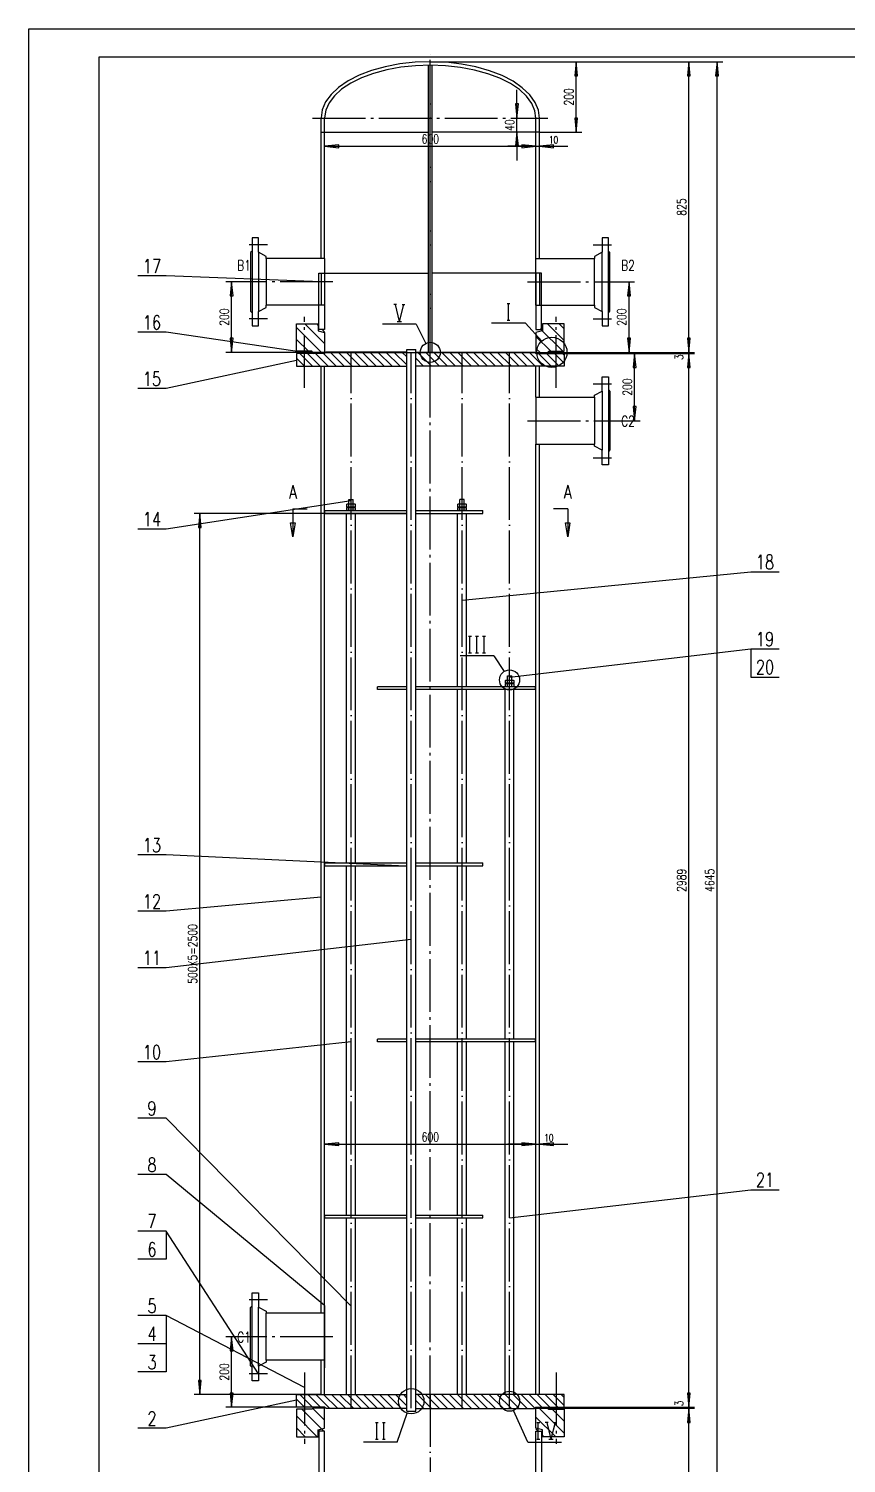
# Model space of a CAD drawing. Extents: x -200 to 4552, y -80 to 6648.
# Drawn here: x -200 to 2121, y 2576 to 6648 of the extents above; entities that cross this region are included whole.
import ezdxf
from ezdxf.enums import TextEntityAlignment as Align

# ---------------------------------------------------------------- set-up
doc = ezdxf.new("R2010")
doc.units = 0
doc.header["$LTSCALE"] = 30
doc.header["$MEASUREMENT"] = 0
doc.linetypes.add('CENTER', pattern=[6.25, 5, -0.5, 0.25, -0.5])
doc.linetypes.add('DASHDOT', pattern=[6, 5, -0.5, 0, -0.5])
for name, color, linetype in [('1', 2, 'CONTINUOUS'), ('2', 1, 'CONTINUOUS'), ('3', 2, 'DASHDOT'), ('4', 2, 'CENTER')]:
    doc.layers.add(name, color=color, linetype=linetype)
doc.styles.add('HZ', font='txt', dxfattribs={"width": 0.75, "bigfont": 'hztxt'})

msp = doc.modelspace()

# ---------------------------------------------------------------- linework, layer by layer
at = {"layer": '1'}
for p, q in [((940, 6554.3), (1690, 6554.3)), ((940, 6554.3), (1770, 6554.3)), ((1354, 6354.3), (1354, 6554.3)), ((1674, 5729.3), (1674, 6554.3)), ((1754, 1907.3), (1754, 6554.3)), ((1186, 6354.3), (1186, 6394.3)), ((1250, 6354.3), (1370, 6354.3)), ((640, 6314.3), (1240, 6314.3)), ((1240, 6314.3), (1250, 6314.3)), ((630, 5929.3), (190, 5946.3)), ((427, 5929.3), (360, 5929.3)), ((376, 5729.3), (376, 5929.3)), ((1453, 5929.3), (1520, 5929.3)), ((1504, 5729.3), (1504, 5929.3)), ((607.8, 5724.8), (190, 5786.3)), ((560, 5800.1), (630.8, 5729.3)), ((640, 5754.1), (583.8, 5810.3)), ((617.7, 5810.3), (622, 5806)), ((632.4, 5795.6), (640, 5788)), ((900, 5809.3), (804, 5809.3)), ((900, 5809.3), (927.3, 5754.8)), ((1210, 5812.3), (1114, 5812.3)), ((1210, 5812.3), (1256.2, 5761.2)), ((1316.3, 5732.3), (1252.2, 5796.4)), ((1272.2, 5810.3), (1320, 5762.5)), ((1320, 5796.5), (1306.1, 5810.3)), ((593.9, 5732.3), (560, 5766.2)), ((1240, 5774.6), (1282.3, 5732.3)), ((560, 5706.3), (190, 5626.3)), ((640, 5729.3), (360, 5729.3)), ((560, 5712.9), (582.6, 5690.3)), ((605.2, 5690.3), (569.2, 5726.3)), ((591.8, 5726.3), (627.8, 5690.3)), ((650.4, 5690.3), (614.4, 5726.3)), ((637.1, 5726.3), (673.1, 5690.3)), ((640, 5729.3), (1520, 5729.3)), ((695.7, 5690.3), (655.7, 5730.3)), ((678.3, 5730.3), (718.3, 5690.3)), ((740.9, 5690.3), (700.9, 5730.3)), ((723.6, 5730.3), (763.6, 5690.3)), ((786.2, 5690.3), (746.2, 5730.3)), ((768.8, 5730.3), (808.8, 5690.3)), ((831.5, 5690.3), (791.5, 5730.3)), ((814.1, 5730.3), (854.1, 5690.3)), ((873.5, 5693.5), (836.7, 5730.3)), ((859.3, 5730.3), (873.5, 5716.2)), ((898.5, 5712.9), (921.1, 5690.3)), ((943.7, 5690.3), (903.7, 5730.3)), ((926.4, 5730.3), (966.4, 5690.3)), ((989, 5690.3), (949, 5730.3)), ((971.6, 5730.3), (1011.6, 5690.3)), ((1034.3, 5690.3), (994.3, 5730.3)), ((1016.9, 5730.3), (1056.9, 5690.3)), ((1079.5, 5690.3), (1039.5, 5730.3)), ((1062.1, 5730.3), (1102.1, 5690.3)), ((1124.8, 5690.3), (1084.8, 5730.3)), ((1107.4, 5730.3), (1147.4, 5690.3)), ((1170, 5690.3), (1130, 5730.3)), ((1152.6, 5730.3), (1192.6, 5690.3)), ((1215.3, 5690.3), (1175.3, 5730.3)), ((1197.9, 5730.3), (1237.9, 5690.3)), ((1260.5, 5690.3), (1220.5, 5730.3)), ((1251.4, 5729.3), (1240, 5740.7)), ((1247.2, 5726.3), (1283.2, 5690.3)), ((1250, 5729.3), (1690, 5729.3)), ((1250, 5726.3), (1536, 5726.3)), ((1250, 5726.3), (1690, 5726.3)), ((1305.8, 5690.3), (1269.8, 5726.3)), ((1292.4, 5726.3), (1320, 5698.7)), ((1320, 5721.4), (1315, 5726.3)), ((1520, 5535.3), (1520, 5726.3)), ((1674, 2735.3), (1674, 5726.3)), ((1453, 5535.3), (1536, 5535.3)), ((715, 5307.5), (190, 5227.5)), ((873.5, 5272.3), (270, 5272.3)), ((286, 2771.3), (286, 5272.3)), ((1030, 5026.3), (1850, 5106.3)), ((1165, 4807.5), (1850, 4887.5)), ((1850, 4887.5), (1850, 4807.5)), ((1120.5, 4868), (1024.5, 4868)), ((1120.5, 4868), (1149.5, 4823.4)), ((850, 4272.3), (190, 4302.8)), ((630, 4182.8), (190, 4142.8)), ((886, 4062.8), (190, 3982.8)), ((715, 3772.3), (190, 3715.3)), ((715, 3022.3), (190, 3555.3)), ((640, 3481.6), (1240, 3481.6)), ((1240, 3481.6), (1250, 3481.6)), ((640, 3024), (190, 3395.3)), ((1165, 3272.3), (1850, 3352.3)), ((452, 2830.3), (190, 3235.3)), ((190, 3235.3), (190, 3155.3)), ((582.5, 2791.3), (190, 2995.3)), ((190, 2995.3), (190, 2835.3)), ((427, 2935.3), (360, 2935.3)), ((376, 2735.3), (376, 2935.3)), ((630, 2771.3), (270, 2771.3)), ((605.3, 2735.3), (569.3, 2771.3)), ((592, 2771.3), (628, 2735.3)), ((654.6, 2731.3), (614.6, 2771.3)), ((637.2, 2771.3), (677.2, 2731.3)), ((699.8, 2731.3), (659.8, 2771.3)), ((682.5, 2771.3), (722.5, 2731.3)), ((745.1, 2731.3), (705.1, 2771.3)), ((727.7, 2771.3), (767.7, 2731.3)), ((790.3, 2731.3), (750.3, 2771.3)), ((773, 2771.3), (813, 2731.3)), ((835.6, 2731.3), (795.6, 2771.3)), ((818.2, 2771.3), (858.2, 2731.3)), ((873.5, 2738.7), (840.9, 2771.3)), ((863.5, 2771.3), (873.5, 2761.3)), ((943.8, 2731.3), (903.8, 2771.3)), ((926.4, 2771.3), (966.4, 2731.3)), ((989, 2731.3), (949, 2771.3)), ((971.7, 2771.3), (1011.7, 2731.3)), ((1034.3, 2731.3), (994.3, 2771.3)), ((1016.9, 2771.3), (1056.9, 2731.3)), ((1079.5, 2731.3), (1039.5, 2771.3)), ((1062.2, 2771.3), (1102.2, 2731.3)), ((1124.8, 2731.3), (1084.8, 2771.3)), ((1107.4, 2771.3), (1147.4, 2731.3)), ((1170.1, 2731.3), (1130.1, 2771.3)), ((1152.7, 2771.3), (1192.7, 2731.3)), ((1215.3, 2731.3), (1175.3, 2771.3)), ((1197.9, 2771.3), (1237, 2732.3)), ((1256.6, 2735.3), (1220.6, 2771.3)), ((1243.2, 2771.3), (1279.2, 2735.3)), ((1301.8, 2735.3), (1265.8, 2771.3)), ((1288.5, 2771.3), (1320, 2739.8)), ((1320, 2762.4), (1311.1, 2771.3)), ((560, 2755.3), (190, 2675.3)), ((630, 2735.3), (360, 2735.3)), ((560, 2758), (582.7, 2735.3)), ((637.5, 2666.9), (575.1, 2729.3)), ((606.5, 2731.8), (640, 2698.3)), ((898.5, 2754), (921.2, 2731.3)), ((1320, 2661.4), (1249, 2732.3)), ((1250, 2735.3), (1690, 2735.3)), ((1250, 2732.3), (1690, 2732.3)), ((1286, 2729.3), (1320, 2695.3)), ((1674, 1907.3), (1674, 2732.3)), ((560, 2710.5), (619.1, 2651.3)), ((846, 2636.3), (874.3, 2718.3)), ((1216.5, 2636.3), (1176.6, 2726.3)), ((1240, 2707.4), (1296.1, 2651.3)), ((585.2, 2651.3), (560, 2676.5)), ((1247.4, 2666.1), (1240, 2673.5)), ((1262.2, 2651.3), (1258, 2655.5)), ((846, 2636.3), (750, 2636.3)), ((1216.5, 2636.3), (1312.5, 2636.3))]:
    msp.add_line(p, q, dxfattribs=at)
msp.add_lwpolyline([(-200, -80), (-200, 6648), (4552, 6648), (4552, -80)], close=True, dxfattribs=at)
for points in [[(1354, 6554.3), (1350, 6514.3), (1358, 6514.3), (1354, 6554.3)], [(1674, 6554.3), (1670, 6514.3), (1678, 6514.3), (1674, 6554.3)], [(1754, 6554.3), (1750, 6514.3), (1758, 6514.3), (1754, 6554.3)], [(1186, 6394.3), (1190, 6434.3), (1182, 6434.3), (1186, 6394.3), (1186, 6474.3)], [(1354, 6354.3), (1358, 6394.3), (1350, 6394.3), (1354, 6354.3)], [(1186, 6354.3), (1182, 6314.3), (1190, 6314.3), (1186, 6354.3), (1186, 6274.3)], [(640, 6314.3), (680, 6310.3), (680, 6318.3), (640, 6314.3)], [(1240, 6314.3), (1200, 6318.3), (1200, 6310.3), (1240, 6314.3), (1160, 6314.3)], [(1240, 6314.3), (1200, 6318.3), (1200, 6310.3), (1240, 6314.3)], [(1250, 6314.3), (1290, 6310.3), (1290, 6318.3), (1250, 6314.3), (1330, 6314.3)], [(376, 5929.3), (372, 5889.3), (380, 5889.3), (376, 5929.3)], [(1504, 5929.3), (1500, 5889.3), (1508, 5889.3), (1504, 5929.3)], [(376, 5729.3), (380, 5769.3), (372, 5769.3), (376, 5729.3)], [(1504, 5729.3), (1508, 5769.3), (1500, 5769.3), (1504, 5729.3)], [(1674, 5729.3), (1678, 5769.3), (1670, 5769.3), (1674, 5729.3)], [(1520, 5726.3), (1516, 5686.3), (1524, 5686.3), (1520, 5726.3)], [(1674, 5726.3), (1670, 5686.3), (1678, 5686.3), (1674, 5726.3)], [(1520, 5535.3), (1524, 5575.3), (1516, 5575.3), (1520, 5535.3)], [(286, 5272.3), (282, 5232.3), (290, 5232.3), (286, 5272.3)], [(640, 3481.6), (680, 3477.6), (680, 3485.6), (640, 3481.6)], [(1240, 3481.6), (1200, 3485.6), (1200, 3477.6), (1240, 3481.6), (1160, 3481.6)], [(1240, 3481.6), (1200, 3485.6), (1200, 3477.6), (1240, 3481.6)], [(1250, 3481.6), (1290, 3477.6), (1290, 3485.6), (1250, 3481.6), (1330, 3481.6)], [(376, 2935.3), (372, 2895.3), (380, 2895.3), (376, 2935.3)], [(286, 2771.3), (290, 2811.3), (282, 2811.3), (286, 2771.3)], [(376, 2735.3), (380, 2775.3), (372, 2775.3), (376, 2735.3)], [(1674, 2735.3), (1678, 2775.3), (1670, 2775.3), (1674, 2735.3)], [(1674, 2732.3), (1670, 2692.3), (1678, 2692.3), (1674, 2732.3)]]:
    msp.add_lwpolyline(points, dxfattribs=at)
for centre, radius in [((940, 5729.3), 28.5), ((1285, 5729.3), 43), ((1165, 4799.5), 28.5), ((886, 2752.3), 36), ((1165, 2752.3), 28.5)]:
    msp.add_circle(centre, radius, dxfattribs=at)
for points in [[(1354, 6554.3), (1350, 6514.3), (1358, 6514.3), (1354, 6554.3)], [(1674, 6554.3), (1670, 6514.3), (1678, 6514.3), (1674, 6554.3)], [(1754, 6554.3), (1750, 6514.3), (1758, 6514.3), (1754, 6554.3)], [(1186, 6394.3), (1190, 6434.3), (1182, 6434.3), (1186, 6394.3)], [(1354, 6354.3), (1358, 6394.3), (1350, 6394.3), (1354, 6354.3)], [(1186, 6354.3), (1182, 6314.3), (1190, 6314.3), (1186, 6354.3)], [(640, 6314.3), (680, 6310.3), (680, 6318.3), (640, 6314.3)], [(1240, 6314.3), (1200, 6318.3), (1200, 6310.3), (1240, 6314.3)], [(1240, 6314.3), (1200, 6318.3), (1200, 6310.3), (1240, 6314.3)], [(1250, 6314.3), (1290, 6310.3), (1290, 6318.3), (1250, 6314.3)], [(376, 5929.3), (372, 5889.3), (380, 5889.3), (376, 5929.3)], [(1504, 5929.3), (1500, 5889.3), (1508, 5889.3), (1504, 5929.3)], [(376, 5729.3), (380, 5769.3), (372, 5769.3), (376, 5729.3)], [(1504, 5729.3), (1508, 5769.3), (1500, 5769.3), (1504, 5729.3)], [(1674, 5729.3), (1678, 5769.3), (1670, 5769.3), (1674, 5729.3)], [(1520, 5726.3), (1516, 5686.3), (1524, 5686.3), (1520, 5726.3)], [(1674, 5726.3), (1670, 5686.3), (1678, 5686.3), (1674, 5726.3)], [(1520, 5535.3), (1524, 5575.3), (1516, 5575.3), (1520, 5535.3)], [(286, 5272.3), (282, 5232.3), (290, 5232.3), (286, 5272.3)], [(640, 3481.6), (680, 3477.6), (680, 3485.6), (640, 3481.6)], [(1240, 3481.6), (1200, 3485.6), (1200, 3477.6), (1240, 3481.6)], [(1240, 3481.6), (1200, 3485.6), (1200, 3477.6), (1240, 3481.6)], [(1250, 3481.6), (1290, 3477.6), (1290, 3485.6), (1250, 3481.6)], [(376, 2935.3), (372, 2895.3), (380, 2895.3), (376, 2935.3)], [(286, 2771.3), (290, 2811.3), (282, 2811.3), (286, 2771.3)], [(376, 2735.3), (380, 2775.3), (372, 2775.3), (376, 2735.3)], [(1674, 2735.3), (1678, 2775.3), (1670, 2775.3), (1674, 2735.3)], [(1674, 2732.3), (1670, 2692.3), (1678, 2692.3), (1674, 2732.3)]]:
    msp.add_solid(points, dxfattribs=at)
at = {"layer": '2'}
for p, q in [((935, 5729.3), (935, 6544.3)), ((945, 5729.3), (945, 6544.3)), ((630, 5995.8), (630, 6394.3)), ((640, 5995.8), (640, 6394.3)), ((1240, 5995.8), (1240, 6394.3)), ((1250, 5995.8), (1250, 6394.3)), ((630, 6354.3), (935, 6354.3)), ((1250, 6354.3), (945, 6354.3)), ((452, 6054.3), (434.5, 6054.3)), ((434.5, 6054.3), (434.5, 6016.8)), ((452, 6013.3), (452, 6054.3)), ((1445.5, 6054.3), (1428, 6054.3)), ((1428, 6054.3), (1428, 6013.3)), ((1445.5, 6016.8), (1445.5, 6054.3)), ((434.5, 6016.8), (430, 6012.3)), ((430, 6012.3), (430, 5846.3)), ((434.5, 6016.8), (434.5, 5841.8)), ((474, 6001.7), (452, 6013.3)), ((452, 6013.3), (452, 5845.3)), ((474, 5995.8), (474, 6001.7)), ((474, 5995.8), (474, 5862.8)), ((640, 5995.8), (474, 5995.8)), ((640, 5995.8), (640, 5862.8)), ((1240, 5995.8), (1406, 5995.8)), ((1240, 5862.8), (1240, 5995.8)), ((1428, 6013.3), (1406, 6001.7)), ((1406, 6001.7), (1406, 5995.8)), ((1406, 5862.8), (1406, 5995.8)), ((1428, 5845.3), (1428, 6013.3)), ((1450, 6012.3), (1445.5, 6016.8)), ((1445.5, 5841.8), (1445.5, 6016.8)), ((1450, 5846.3), (1450, 6012.3)), ((190, 5946.3), (110, 5946.3)), ((630, 5954.3), (630, 5862.8)), ((630, 5954.3), (935, 5954.3)), ((640, 5954.3), (640, 5862.8)), ((1250, 5954.3), (945, 5954.3)), ((1240, 5954.3), (1240, 5862.8)), ((1250, 5954.3), (1250, 5862.8)), ((844, 5865.3), (836, 5865.3)), ((840, 5865.3), (852, 5817.3)), ((864, 5865.3), (852, 5817.3)), ((860, 5865.3), (868, 5865.3)), ((1158, 5868.3), (1166, 5868.3)), ((1162, 5820.3), (1162, 5868.3)), ((430, 5846.3), (434.5, 5841.8)), ((434.5, 5841.8), (434.5, 5804.3)), ((452, 5845.3), (474, 5857)), ((452, 5804.3), (452, 5845.3)), ((474, 5857), (474, 5862.8)), ((640, 5862.8), (474, 5862.8)), ((1240, 5862.8), (1406, 5862.8)), ((1406, 5862.8), (1406, 5857)), ((1406, 5857), (1428, 5845.3)), ((1428, 5845.3), (1428, 5804.3)), ((1445.5, 5841.8), (1450, 5846.3)), ((1445.5, 5804.3), (1445.5, 5841.8)), ((190, 5786.3), (110, 5786.3)), ((434.5, 5804.3), (452, 5804.3)), ((560, 5732.3), (560, 5810.3)), ((560, 5810.3), (622, 5810.3)), ((622, 5810.3), (622, 5790.3)), ((622, 5790.3), (640, 5785.5)), ((640, 5785.5), (640, 5729.3)), ((845.6, 5817.3), (858.4, 5817.3)), ((1158, 5820.3), (1166, 5820.3)), ((1258, 5790.3), (1240, 5785.5)), ((1240, 5785.5), (1240, 5729.3)), ((1320, 5810.3), (1258, 5810.3)), ((1258, 5810.3), (1258, 5790.3)), ((1320, 5732.3), (1320, 5810.3)), ((1428, 5804.3), (1445.5, 5804.3)), ((604, 5732.3), (560, 5732.3)), ((607, 5729.3), (604, 5732.3)), ((640, 5729.3), (607, 5729.3)), ((873.5, 4222.8), (873.5, 5737.3)), ((873.5, 5737.3), (898.5, 5737.3)), ((898.5, 4222.8), (898.5, 5737.3)), ((1240, 5729.3), (1273, 5729.3)), ((1273, 5729.3), (1276, 5732.3)), ((1276, 5732.3), (1320, 5732.3)), ((630, 4222.8), (630, 5689.3)), ((640, 4222.8), (640, 5689.3)), ((1240, 5601.8), (1240, 5689.3)), ((1250, 5601.8), (1250, 5689.3)), ((1428, 5619.3), (1428, 5660.3)), ((1428, 5660.3), (1445.5, 5660.3)), ((1445.5, 5660.3), (1445.5, 5622.8)), ((190, 5626.3), (110, 5626.3)), ((1445.5, 5622.8), (1450, 5618.3)), ((1445.5, 5622.8), (1445.5, 5447.8)), ((1240, 5601.8), (1406, 5601.8)), ((1240, 5601.8), (1240, 5468.8)), ((1406, 5607.7), (1428, 5619.3)), ((1406, 5601.8), (1406, 5607.7)), ((1406, 5601.8), (1406, 5468.8)), ((1428, 5619.3), (1428, 5451.3)), ((1450, 5618.3), (1450, 5452.3)), ((1240, 5468.8), (1406, 5468.8)), ((1240, 4222.8), (1240, 5468.8)), ((1250, 4222.8), (1250, 5468.8)), ((1406, 5463), (1406, 5468.8)), ((1428, 5451.3), (1406, 5463)), ((1428, 5410.3), (1428, 5451.3)), ((1450, 5452.3), (1445.5, 5447.8)), ((1445.5, 5447.8), (1445.5, 5410.3)), ((1445.5, 5410.3), (1428, 5410.3)), ((703, 5298), (704.6, 5298.9)), ((703, 5289.9), (703, 5298)), ((704.6, 5298.9), (725.4, 5298.9)), ((709, 5299.5), (709, 5311.5)), ((709, 5311.5), (721, 5311.5)), ((709, 5289.9), (709, 5297.9)), ((721, 5299.5), (721, 5311.5)), ((721, 5289.9), (721, 5297.9)), ((725.4, 5298.9), (727, 5298)), ((727, 5298), (727, 5289.9)), ((1018, 5298), (1019.6, 5298.9)), ((1018, 5289.9), (1018, 5298)), ((1019.6, 5298.9), (1040.4, 5298.9)), ((1024, 5299.5), (1024, 5311.5)), ((1036, 5311.5), (1024, 5311.5)), ((1024, 5289.9), (1024, 5297.9)), ((1036, 5299.5), (1036, 5311.5)), ((1036, 5289.9), (1036, 5297.9)), ((1040.4, 5298.9), (1042, 5298)), ((1042, 5298), (1042, 5289.9)), ((550, 5285.3), (590, 5285.3)), ((641, 5280.3), (873.5, 5280.3)), ((641, 5272.3), (641, 5280.3)), ((641, 5272.3), (873.5, 5272.3)), ((702.5, 4280.3), (702.5, 5272.3)), ((727, 5289.9), (703, 5289.9)), ((703, 5288.4), (704.6, 5289.3)), ((703, 5280.3), (703, 5288.4)), ((727, 5280.3), (703, 5280.3)), ((704.6, 5289.3), (725.4, 5289.3)), ((709, 5280.3), (709, 5288.3)), ((721, 5280.3), (721, 5288.3)), ((725.4, 5289.3), (727, 5288.4)), ((727, 5288.4), (727, 5280.3)), ((727.5, 4280.3), (727.5, 5272.3)), ((898.5, 5280.3), (1089.5, 5280.3)), ((898.5, 5272.3), (1089.5, 5272.3)), ((1017.5, 4780.3), (1017.5, 5272.3)), ((1042, 5289.9), (1018, 5289.9)), ((1018, 5288.4), (1019.6, 5289.3)), ((1018, 5280.3), (1018, 5288.4)), ((1042, 5280.3), (1018, 5280.3)), ((1019.6, 5289.3), (1040.4, 5289.3)), ((1024, 5280.3), (1024, 5288.3)), ((1036, 5280.3), (1036, 5288.3)), ((1040.4, 5289.3), (1042, 5288.4)), ((1042, 5288.4), (1042, 5280.3)), ((1042.5, 4780.3), (1042.5, 5272.3)), ((1089.5, 5272.3), (1089.5, 5280.3)), ((1330, 5285.3), (1290, 5285.3)), ((190, 5227.5), (110, 5227.5)), ((1850, 5106.3), (1930, 5106.3)), ((1048.5, 4924), (1056.5, 4924)), ((1052.5, 4876), (1052.5, 4924)), ((1068.5, 4924), (1076.5, 4924)), ((1072.5, 4876), (1072.5, 4924)), ((1088.5, 4924), (1096.5, 4924)), ((1092.5, 4876), (1092.5, 4924)), ((1850, 4887.5), (1930, 4887.5)), ((1048.5, 4876), (1056.5, 4876)), ((1068.5, 4876), (1076.5, 4876)), ((1088.5, 4876), (1096.5, 4876)), ((1159, 4799.5), (1159, 4811.5)), ((1159, 4811.5), (1171, 4811.5)), ((1171, 4799.5), (1171, 4811.5)), ((1850, 4807.5), (1930, 4807.5)), ((873.5, 4780.3), (790.5, 4780.3)), ((790.5, 4772.3), (790.5, 4780.3)), ((873.5, 4772.3), (790.5, 4772.3)), ((1239, 4780.3), (898.5, 4780.3)), ((1239, 4772.3), (898.5, 4772.3)), ((1017.5, 4280.3), (1017.5, 4772.3)), ((1042.5, 4280.3), (1042.5, 4772.3)), ((1152.5, 3780.3), (1152.5, 4772.3)), ((1153, 4798), (1154.6, 4798.9)), ((1153, 4789.9), (1153, 4798)), ((1177, 4789.9), (1153, 4789.9)), ((1153, 4788.4), (1154.6, 4789.3)), ((1153, 4780.3), (1153, 4788.4)), ((1177, 4780.3), (1153, 4780.3)), ((1154.6, 4798.9), (1175.4, 4798.9)), ((1154.6, 4789.3), (1175.4, 4789.3)), ((1159, 4789.9), (1159, 4797.9)), ((1159, 4780.3), (1159, 4788.3)), ((1171, 4789.9), (1171, 4797.9)), ((1171, 4780.3), (1171, 4788.3)), ((1175.4, 4798.9), (1177, 4798)), ((1175.4, 4789.3), (1177, 4788.4)), ((1177, 4798), (1177, 4789.9)), ((1177, 4788.4), (1177, 4780.3)), ((1177.5, 3780.3), (1177.5, 4772.3)), ((1239, 4772.3), (1239, 4780.3)), ((190, 4302.8), (110, 4302.8)), ((641, 4280.3), (873.5, 4280.3)), ((641, 4272.3), (641, 4280.3)), ((898.5, 4280.3), (1089.5, 4280.3)), ((1089.5, 4272.3), (1089.5, 4280.3)), ((641, 4272.3), (873.5, 4272.3)), ((702.5, 3280.3), (702.5, 4272.3)), ((727.5, 3280.3), (727.5, 4272.3)), ((898.5, 4272.3), (1089.5, 4272.3)), ((1017.5, 3780.3), (1017.5, 4272.3)), ((1042.5, 3780.3), (1042.5, 4272.3)), ((630, 3001.8), (630, 4222.8)), ((640, 3001.8), (640, 4222.8)), ((873.5, 2724.3), (873.5, 4222.8)), ((898.5, 2724.3), (898.5, 4222.8)), ((1240, 2772.3), (1240, 4222.8)), ((1250, 2772.3), (1250, 4222.8)), ((190, 4142.8), (110, 4142.8)), ((190, 3982.8), (110, 3982.8)), ((873.5, 3780.3), (790.5, 3780.3)), ((790.5, 3772.3), (790.5, 3780.3)), ((873.5, 3772.3), (790.5, 3772.3)), ((1239, 3780.3), (898.5, 3780.3)), ((1239, 3772.3), (898.5, 3772.3)), ((1017.5, 3280.3), (1017.5, 3772.3)), ((1042.5, 3280.3), (1042.5, 3772.3)), ((1152.5, 2772.3), (1152.5, 3772.3)), ((1177.5, 2772.3), (1177.5, 3772.3)), ((1239, 3772.3), (1239, 3780.3)), ((190, 3715.3), (110, 3715.3)), ((190, 3555.3), (110, 3555.3)), ((190, 3395.3), (110, 3395.3)), ((1850, 3352.3), (1930, 3352.3)), ((641, 3280.3), (873.5, 3280.3)), ((641, 3272.3), (641, 3280.3)), ((641, 3272.3), (873.5, 3272.3)), ((702.5, 2772.3), (702.5, 3272.3)), ((727.5, 2772.3), (727.5, 3272.3)), ((898.5, 3280.3), (1089.5, 3280.3)), ((898.5, 3272.3), (1089.5, 3272.3)), ((1017.5, 2772.3), (1017.5, 3272.3)), ((1042.5, 2772.3), (1042.5, 3272.3)), ((1089.5, 3272.3), (1089.5, 3280.3)), ((190, 3235.3), (110, 3235.3)), ((190, 3155.3), (110, 3155.3)), ((434.5, 3022.8), (434.5, 3060.3)), ((434.5, 3060.3), (452, 3060.3)), ((452, 3060.3), (452, 3019.3)), ((430, 3018.3), (434.5, 3022.8)), ((430, 2852.3), (430, 3018.3)), ((434.5, 2847.8), (434.5, 3022.8)), ((452, 3019.3), (474, 3007.7)), ((452, 2851.3), (452, 3019.3)), ((190, 2995.3), (110, 2995.3)), ((474, 3007.7), (474, 3001.8)), ((474, 2868.8), (474, 3001.8)), ((640, 3001.8), (474, 3001.8)), ((640, 2868.8), (640, 3001.8)), ((190, 2915.3), (110, 2915.3)), ((434.5, 2847.8), (430, 2852.3)), ((474, 2863), (452, 2851.3)), ((452, 2851.3), (452, 2810.3)), ((474, 2868.8), (474, 2863)), ((640, 2868.8), (474, 2868.8)), ((630, 2772.3), (630, 2868.8)), ((640, 2772.3), (640, 2868.8)), ((190, 2835.3), (110, 2835.3)), ((434.5, 2810.3), (434.5, 2847.8)), ((452, 2810.3), (434.5, 2810.3)), ((604, 2729.3), (560, 2729.3)), ((560, 2729.3), (560, 2651.3)), ((607, 2732.3), (604, 2729.3)), ((640, 2732.3), (607, 2732.3)), ((640, 2676.2), (640, 2732.3)), ((1240, 2732.3), (1273, 2732.3)), ((1240, 2676.2), (1240, 2732.3)), ((1273, 2732.3), (1276, 2729.3)), ((1276, 2729.3), (1320, 2729.3)), ((1320, 2729.3), (1320, 2651.3)), ((784, 2692.3), (792, 2692.3)), ((788, 2644.3), (788, 2692.3)), ((804, 2692.3), (812, 2692.3)), ((808, 2644.3), (808, 2692.3)), ((873.5, 2724.3), (898.5, 2724.3)), ((1242.5, 2692.3), (1250.5, 2692.3)), ((1246.5, 2644.3), (1246.5, 2692.3)), ((1274.5, 2692.3), (1266.5, 2692.3)), ((1270.5, 2692.3), (1282.5, 2644.3)), ((1294.5, 2692.3), (1282.5, 2644.3)), ((1290.5, 2692.3), (1298.5, 2692.3)), ((190, 2675.3), (110, 2675.3)), ((560, 2651.3), (622, 2651.3)), ((622, 2671.3), (640, 2676.2)), ((622, 2651.3), (622, 2671.3)), ((1258, 2671.3), (1240, 2676.2)), ((1258, 2651.3), (1258, 2671.3)), ((1320, 2651.3), (1258, 2651.3)), ((784, 2644.3), (792, 2644.3)), ((804, 2644.3), (812, 2644.3)), ((1242.5, 2644.3), (1250.5, 2644.3)), ((1276.1, 2644.3), (1288.9, 2644.3))]:
    msp.add_line(p, q, dxfattribs=at)
for points in [[(0, 0), (0, 6568), (4472, 6568), (4472, 0)], [(640, 5954.3), (640, 5794.3), (624, 5794.3), (624, 5954.3)], [(1240, 5954.3), (1240, 5794.3), (1256, 5794.3), (1256, 5954.3)], [(640, 2846.7), (640, 3024), (640, 3024), (640, 2846.7)], [(640, 3024), (640, 2979.7), (640, 2979.7), (640, 3024)], [(640, 2846.7), (640, 2891), (640, 2891), (640, 2846.7)], [(640, 2507.3), (640, 2667.3), (624, 2667.3), (624, 2507.3)], [(1240, 2507.3), (1240, 2667.3), (1256, 2667.3), (1256, 2507.3)]]:
    msp.add_lwpolyline(points, close=True, dxfattribs=at)
for points in [[(1250, 6393.9), (1246.9, 6416.6), (1237.6, 6438.9), (1222.3, 6460.3), (1201.2, 6480.4), (1174.8, 6498.7), (1143.6, 6514.9), (1108.3, 6528.6), (1069.5, 6539.6), (1028.2, 6547.7), (985, 6552.6), (940.9, 6554.3), (896.8, 6552.8), (853.6, 6548), (812.1, 6540.1), (773.3, 6529.3), (737.8, 6515.7), (706.4, 6499.6), (679.8, 6481.4), (658.5, 6461.4), (642.9, 6440.1), (633.3, 6417.8), (630, 6395.1)], [(1240, 6393.9), (1237, 6415.2), (1228, 6436.1), (1213.2, 6456.2), (1192.8, 6475), (1167.2, 6492.2), (1137, 6507.4), (1102.9, 6520.2), (1065.4, 6530.6), (1025.3, 6538.1), (983.6, 6542.7), (940.9, 6544.3), (898.2, 6542.9), (856.4, 6538.4), (816.3, 6531), (778.6, 6520.9), (744.3, 6508.1), (714, 6493.1), (688.2, 6476), (667.6, 6457.3), (652.5, 6437.3), (643.2, 6416.4), (640, 6395)], [(873.5, 5730.3), (644, 5730.3), (640, 5726.3), (560, 5726.3), (560, 5690.3), (873.5, 5690.3)], [(898.5, 5730.3), (1236, 5730.3), (1240, 5726.3), (1320, 5726.3), (1320, 5690.3), (898.5, 5690.3)], [(550, 5285.3), (550, 5205.3), (543.6, 5245.3), (556.4, 5245.3), (550, 5205.3)], [(1330, 5285.3), (1330, 5205.3), (1323.6, 5245.3), (1336.4, 5245.3), (1330, 5205.3)], [(873.5, 2731.3), (644, 2731.3), (640, 2735.3), (560, 2735.3), (560, 2771.3), (873.5, 2771.3)], [(898.5, 2731.3), (1236, 2731.3), (1240, 2735.3), (1320, 2735.3), (1320, 2771.3), (898.5, 2771.3)]]:
    msp.add_lwpolyline(points, dxfattribs=at)
at = {"layer": '3'}
for p, q in [((940, 5689.3), (940, 6584.3)), ((940, 5729.3), (940, 6544.3)), ((715, 2732.3), (715, 5729.3)), ((886, 2732.3), (886, 5729.3)), ((1030, 2732.3), (1030, 5729.3)), ((1165, 2732.3), (1165, 5729.3)), ((940, 2772.3), (940, 1877.3))]:
    msp.add_line(p, q, dxfattribs=at)
at = {"layer": '4'}
for p, q in [((606, 6394.3), (1274, 6394.3)), ((478, 6034.3), (426, 6034.3)), ((1402, 6034.3), (1454, 6034.3)), ((663.7, 5929.3), (427, 5929.3)), ((1216.3, 5929.3), (1453, 5929.3)), ((478, 5824.3), (426, 5824.3)), ((583, 5628.3), (583, 5830.3)), ((1297, 5628.3), (1297, 5830.3)), ((1402, 5824.3), (1454, 5824.3)), ((940, 2732.3), (940, 5729.3)), ((1402, 5640.3), (1454, 5640.3)), ((1216.3, 5535.3), (1453, 5535.3)), ((1402, 5430.3), (1454, 5430.3)), ((478, 3040.3), (426, 3040.3)), ((663.7, 2935.3), (427, 2935.3)), ((478, 2830.3), (426, 2830.3)), ((583, 2833.3), (583, 2631.3)), ((1297, 2833.3), (1297, 2631.3))]:
    msp.add_line(p, q, dxfattribs=at)

# ---------------------------------------------------------------- texts
at = {"layer": '1', "style": 'HZ', "width": 0.75}
for s, p in [('200', (1346, 6454.3)), ('40', (1178, 6374.3)), ('825', (1666, 6141.8)), ('200', (368, 5829.3)), ('200', (1496, 5829.3)), ('200', (1512, 5630.8)), ('2989', (1666, 4230.8)), ('4645', (1746, 4230.8)), ('500X5=2500', (278, 4021.8)), ('200', (368, 2835.3))]:
    msp.add_text(s, height=25.6, rotation=90, dxfattribs=at).set_placement(p, align=Align.CENTER)
for s, height, p in [('600', 25.6, (940, 6322.3)), ('10', 20.48, (1290, 6322.3)), ('17', 39.94, (150, 5954.3)), ('B1', 29.44, (411, 5961.3)), ('B2', 29.44, (1501, 5961.3)), ('16', 39.94, (150, 5794.3)), ('15', 39.94, (150, 5634.3)), ('C2', 29.44, (1501, 5519.3)), ('14', 39.94, (150, 5235.5)), ('18', 39.94, (1890, 5114.3)), ('19', 39.94, (1890, 4895.5)), ('20', 39.94, (1890, 4815.5)), ('13', 39.94, (150, 4310.8)), ('12', 39.94, (150, 4150.8)), ('11', 39.94, (150, 3990.8)), ('10', 39.94, (150, 3723.3)), ('9', 39.9, (150, 3563.3)), ('600', 25.6, (940, 3489.6)), ('10  ', 20.48, (1290, 3489.6)), ('8', 39.9, (150, 3403.3)), ('21', 39.94, (1890, 3360.3)), ('7', 39.9, (150, 3243.3)), ('6', 39.9, (150, 3163.3)), ('5', 39.9, (150, 3003.3)), ('4', 39.9, (150, 2923.3)), ('C1', 29.44, (411, 2919.3)), ('3', 39.9, (150, 2843.3)), ('2', 39.9, (150, 2683.3))]:
    msp.add_text(s, height=height, dxfattribs=at).set_placement(p, align=Align.CENTER)
msp.add_text('3', height=24.3, rotation=90, dxfattribs=at).set_placement((1658, 5723.3), align=Align.RIGHT)
for p in [(550, 5333.3), (1330, 5333.3)]:
    msp.add_text('A', height=38.4, dxfattribs=at).set_placement(p, align=Align.MIDDLE)
msp.add_text('3', height=24.3, rotation=90, dxfattribs=at).set_placement((1658, 2738.3))

doc.saveas('drawing.dxf')
